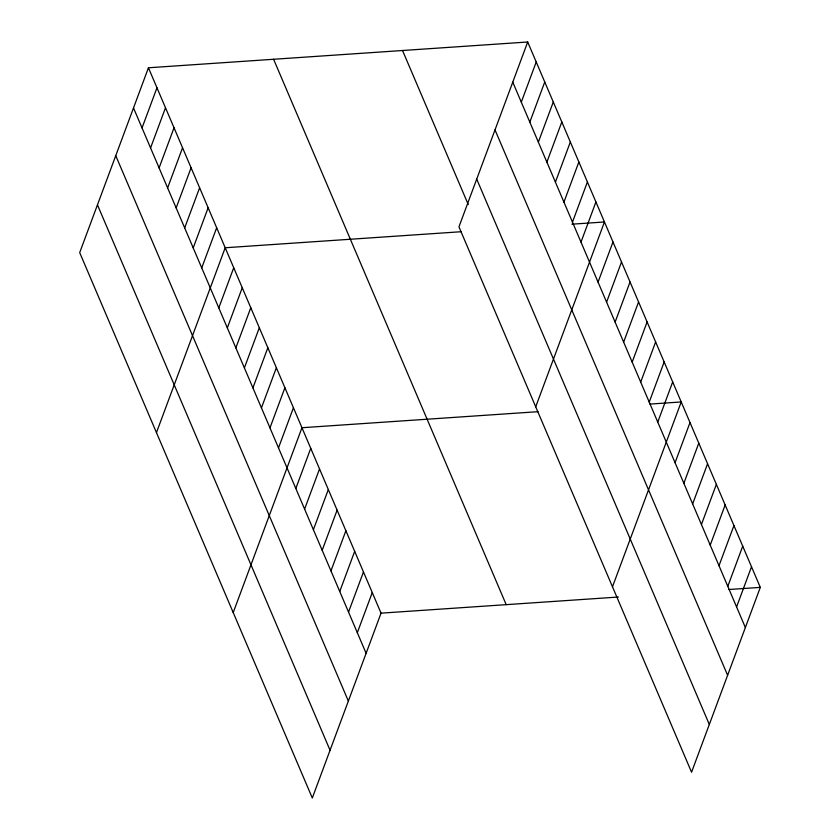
<?xml version="1.0" encoding="UTF-8"?>
<svg xmlns="http://www.w3.org/2000/svg" width="840" height="840" viewBox="0 0 840 840"><rect width="100%" height="100%" fill="white"/><g stroke="black" fill="none" stroke-linecap="round" stroke-linejoin="round"><path stroke-width="1.26" d="M148.439 67.778L79.695 252.62L312.302 798L381.045 613.158L148.439 67.778L527.698 42L760.305 587.38L691.562 772.223L458.955 226.842L527.698 42M142.034 127.922L156.975 87.78M150.57 147.924L165.501 107.772M159.096 167.916L174.027 127.775M167.622 187.918L182.553 147.767M176.159 207.911L191.09 167.769M184.684 227.913L199.616 187.761M193.21 247.905L208.142 207.764M201.737 267.908L216.667 227.756M156.46 432.6L225.204 247.758L461.255 231.714M218.799 307.902L233.73 267.75M227.325 327.894L242.256 287.752M235.851 347.897L250.782 307.744M244.388 367.889L259.319 327.747M252.914 387.891L267.845 347.739M261.44 407.883L276.37 367.742M269.966 427.886L284.907 387.733M278.502 447.878L293.433 407.736M233.216 612.57L301.959 427.728L538.01 411.684M295.817 488.481L310.748 448.329M304.605 509.082L319.536 468.93M313.394 529.694L328.325 489.542M322.182 550.295L337.113 510.143M330.96 570.896L345.891 530.744M521.293 102.144L536.225 62.002M339.749 591.497L354.68 551.345M529.819 122.147L544.75 81.995M348.537 612.098L363.468 571.956M538.356 142.139L553.287 101.997M357.326 632.709L372.256 592.557M546.882 162.141L561.813 121.989M555.408 182.133L570.339 141.992M563.934 202.136L578.865 161.984M572.471 222.128L587.401 181.986M580.997 242.13L595.928 201.978M535.71 406.822L604.453 221.981L571.914 224.185M598.049 282.125L612.99 241.972M606.585 302.117L621.516 261.975M615.111 322.119L630.042 281.967M623.637 342.111L638.568 301.969M632.174 362.114L647.105 321.962M640.7 382.106L655.63 341.964M649.226 402.108L664.157 361.956M657.751 422.1L672.683 381.959M612.476 586.793L681.219 401.951L649.929 404.082M675.066 462.704L690.008 422.552M683.855 483.305L698.786 443.153M692.643 503.916L707.574 463.764M701.432 524.517L716.363 484.365M710.22 545.118L725.151 504.966M719.009 565.719L733.94 525.567M727.797 586.32L742.728 546.168M736.586 606.932L751.517 566.779M381.045 613.158L618.387 597.03M729.015 589.501L760.305 587.38M512.768 82.152L745.364 627.533M495.012 129.895L727.608 675.276M476.711 179.099L709.317 724.469M402.538 50.505L468.269 204.603M273.599 59.273L506.195 604.653M133.508 107.93L366.114 653.31M115.752 155.673L348.358 701.053M97.461 204.876L330.057 750.256"/></g></svg>
